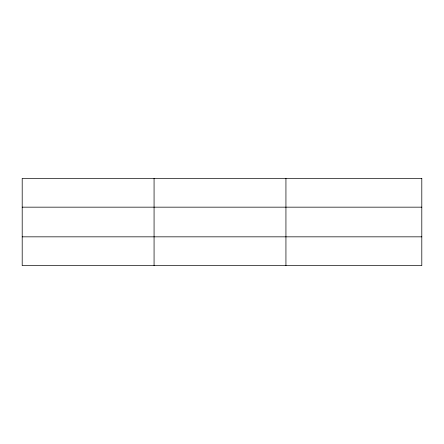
<?xml version="1.0" encoding="UTF-8"?>
<svg xmlns="http://www.w3.org/2000/svg" width="444" height="444" viewBox="0 0 444 444"><rect width="100%" height="100%" fill="white"/><g stroke="black" fill="none" stroke-linecap="round" stroke-linejoin="round"><path stroke-width="0.67" d="M154.068 178.366L154.068 265.634M285.936 178.366L285.936 265.634M22.2 207.165L421.8 207.165M22.2 236.835L421.8 236.835M421.8 178.366L22.2 178.366L22.2 265.634L421.8 265.634L421.8 178.366"/></g></svg>
